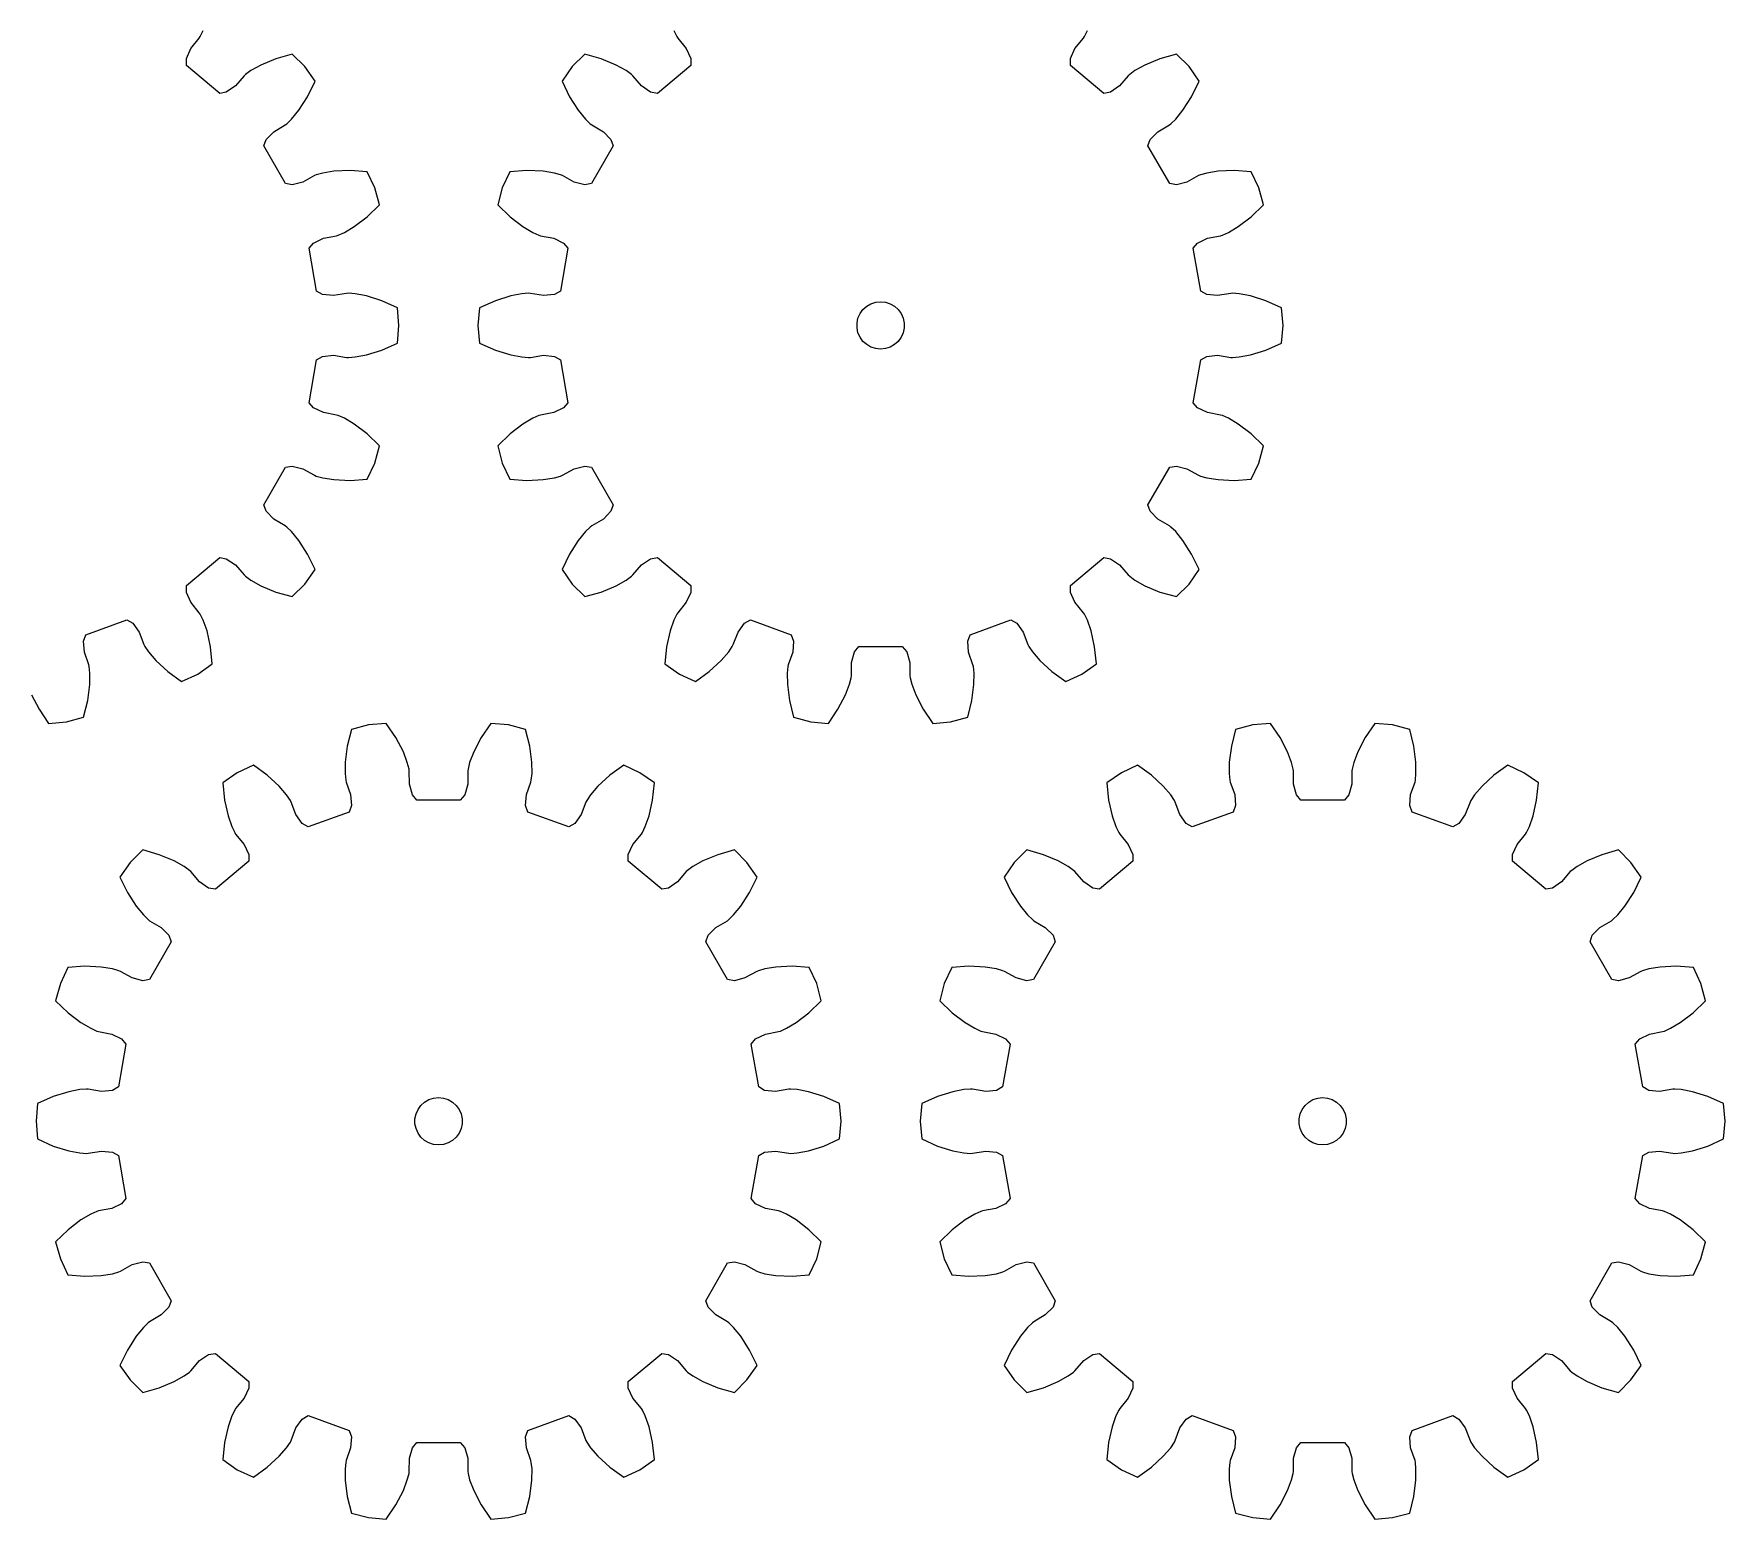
# Model space of a CAD drawing. Extents: x 0 to 163, y 0 to 201.
# Drawn here: x 55.8 to 162.8, y 0 to 94 of the extents above; entities that cross this region are included whole.
import ezdxf

# ---------------------------------------------------------------- set-up
doc = ezdxf.new("R2010")
doc.units = 0

msp = doc.modelspace()

# ---------------------------------------------------------------- linework, layer by layer
for p, q in [((66.32, 93.8), (66.51, 94.18)), ((96.28, 94.18), (96.46, 93.8)), ((122.25, 93.8), (122.44, 94.18)), ((65.72, 93.04), (66.26, 93.7)), ((66.26, 93.7), (66.32, 93.8)), ((96.46, 93.8), (96.53, 93.7)), ((96.53, 93.7), (97.06, 93.04)), ((121.65, 93.04), (122.19, 93.7)), ((122.19, 93.7), (122.25, 93.8)), ((65.44, 92.41), (65.72, 93.04)), ((65.44, 91.98), (65.44, 92.41)), ((71.1, 92.39), (70.15, 92)), ((72.14, 92.69), (71.1, 92.39)), ((72.94, 91.9), (72.14, 92.69)), ((90.65, 92.69), (89.85, 91.9)), ((91.69, 92.39), (90.65, 92.69)), ((92.63, 92), (91.69, 92.39)), ((97.06, 93.04), (97.35, 92.41)), ((97.35, 92.41), (97.35, 91.98)), ((121.37, 92.41), (121.65, 93.04)), ((121.37, 91.98), (121.37, 92.41)), ((127.03, 92.39), (126.08, 92)), ((128.07, 92.69), (127.03, 92.39)), ((128.87, 91.9), (128.07, 92.69)), ((67.55, 90.21), (65.44, 91.98)), ((69.1, 91.32), (68.55, 90.68)), ((69.19, 91.4), (69.1, 91.32)), ((69.53, 91.65), (69.19, 91.4)), ((70.15, 92), (69.53, 91.65)), ((73.58, 90.98), (72.94, 91.9)), ((73.1, 90), (73.58, 90.98)), ((89.85, 91.9), (89.21, 90.98)), ((89.21, 90.98), (89.68, 90)), ((93.26, 91.65), (92.63, 92)), ((93.6, 91.4), (93.26, 91.65)), ((93.69, 91.32), (93.6, 91.4)), ((94.24, 90.68), (93.69, 91.32)), ((97.35, 91.98), (95.24, 90.21)), ((123.48, 90.21), (121.37, 91.98)), ((125.03, 91.32), (124.48, 90.68)), ((125.12, 91.4), (125.03, 91.32)), ((125.45, 91.65), (125.12, 91.4)), ((126.08, 92), (125.45, 91.65)), ((129.51, 90.98), (128.87, 91.9)), ((129.03, 90), (129.51, 90.98)), ((67.97, 90.28), (67.55, 90.21)), ((68.55, 90.68), (67.97, 90.28)), ((72.55, 89.14), (73.1, 90)), ((89.68, 90), (90.23, 89.14)), ((94.81, 90.28), (94.24, 90.68)), ((95.24, 90.21), (94.81, 90.28)), ((123.9, 90.28), (123.48, 90.21)), ((124.48, 90.68), (123.9, 90.28)), ((128.48, 89.14), (129.03, 90)), ((72.1, 88.58), (72.55, 89.14)), ((90.23, 89.14), (90.69, 88.58)), ((128.03, 88.58), (128.48, 89.14)), ((70.49, 87.29), (70.97, 87.78)), ((70.97, 87.78), (71.7, 88.22)), ((71.7, 88.22), (71.8, 88.29)), ((71.8, 88.29), (72.1, 88.58)), ((90.69, 88.58), (90.99, 88.29)), ((90.99, 88.29), (91.09, 88.22)), ((91.09, 88.22), (91.82, 87.78)), ((91.82, 87.78), (92.3, 87.29)), ((126.42, 87.29), (126.9, 87.78)), ((126.9, 87.78), (127.63, 88.22)), ((127.63, 88.22), (127.73, 88.29)), ((127.73, 88.29), (128.03, 88.58)), ((70.34, 86.88), (70.49, 87.29)), ((71.72, 84.5), (70.34, 86.88)), ((92.45, 86.88), (91.07, 84.5)), ((92.3, 87.29), (92.45, 86.88)), ((126.27, 86.88), (126.42, 87.29)), ((127.65, 84.5), (126.27, 86.88)), ((72.82, 84.59), (72.14, 84.42)), ((73.55, 85.01), (72.82, 84.59)), ((73.66, 85.05), (73.55, 85.01)), ((74.07, 85.17), (73.66, 85.05)), ((74.78, 85.28), (74.07, 85.17)), ((75.8, 85.33), (74.78, 85.28)), ((76.88, 85.25), (75.8, 85.33)), ((77.36, 84.24), (76.88, 85.25)), ((85.9, 85.25), (85.43, 84.24)), ((86.99, 85.33), (85.9, 85.25)), ((88.01, 85.28), (86.99, 85.33)), ((88.72, 85.17), (88.01, 85.28)), ((89.12, 85.05), (88.72, 85.17)), ((89.23, 85.01), (89.12, 85.05)), ((89.97, 84.59), (89.23, 85.01)), ((90.64, 84.42), (89.97, 84.59)), ((128.74, 84.59), (128.07, 84.42)), ((129.48, 85.01), (128.74, 84.59)), ((129.59, 85.05), (129.48, 85.01)), ((130, 85.17), (129.59, 85.05)), ((130.71, 85.28), (130, 85.17)), ((131.73, 85.33), (130.71, 85.28)), ((132.81, 85.25), (131.73, 85.33)), ((133.29, 84.24), (132.81, 85.25)), ((72.14, 84.42), (71.72, 84.5)), ((77.65, 83.15), (77.36, 84.24)), ((85.43, 84.24), (85.14, 83.15)), ((91.07, 84.5), (90.64, 84.42)), ((128.07, 84.42), (127.65, 84.5)), ((133.58, 83.15), (133.29, 84.24)), ((76.06, 81.78), (76.87, 82.4)), ((76.87, 82.4), (77.65, 83.15)), ((85.14, 83.15), (85.92, 82.4)), ((85.92, 82.4), (86.73, 81.78)), ((131.99, 81.78), (132.8, 82.4)), ((132.8, 82.4), (133.58, 83.15)), ((75.05, 81.24), (75.44, 81.41)), ((75.44, 81.41), (76.06, 81.78)), ((86.73, 81.78), (87.35, 81.41)), ((87.35, 81.41), (87.74, 81.24)), ((130.98, 81.24), (131.37, 81.41)), ((131.37, 81.41), (131.99, 81.78)), ((73.2, 80.41), (73.48, 80.74)), ((73.68, 77.7), (73.2, 80.41)), ((73.48, 80.74), (74.11, 81.04)), ((74.11, 81.04), (74.94, 81.2)), ((74.94, 81.2), (75.05, 81.24)), ((87.74, 81.24), (87.85, 81.2)), ((87.85, 81.2), (88.68, 81.04)), ((88.68, 81.04), (89.31, 80.74)), ((89.58, 80.41), (89.11, 77.7)), ((89.31, 80.74), (89.58, 80.41)), ((129.13, 80.41), (129.41, 80.74)), ((129.61, 77.7), (129.13, 80.41)), ((129.41, 80.74), (130.04, 81.04)), ((130.04, 81.04), (130.87, 81.2)), ((130.87, 81.2), (130.98, 81.24)), ((74.06, 77.48), (73.68, 77.7)), ((74.75, 77.42), (74.06, 77.48)), ((75.58, 77.55), (74.75, 77.42)), ((75.7, 77.56), (75.58, 77.55)), ((76.12, 77.53), (75.7, 77.56)), ((76.83, 77.39), (76.12, 77.53)), ((77.8, 77.09), (76.83, 77.39)), ((78.8, 76.65), (77.8, 77.09)), ((84.99, 77.09), (83.99, 76.65)), ((85.96, 77.39), (84.99, 77.09)), ((86.67, 77.53), (85.96, 77.39)), ((87.09, 77.56), (86.67, 77.53)), ((87.21, 77.55), (87.09, 77.56)), ((88.04, 77.42), (87.21, 77.55)), ((88.73, 77.48), (88.04, 77.42)), ((89.11, 77.7), (88.73, 77.48)), ((129.99, 77.48), (129.61, 77.7)), ((130.68, 77.42), (129.99, 77.48)), ((131.51, 77.55), (130.68, 77.42)), ((131.63, 77.56), (131.51, 77.55)), ((132.05, 77.53), (131.63, 77.56)), ((132.76, 77.39), (132.05, 77.53)), ((133.73, 77.09), (132.76, 77.39)), ((134.73, 76.65), (133.73, 77.09)), ((78.89, 75.53), (78.8, 76.65)), ((83.99, 76.65), (83.89, 75.53)), ((107.87, 75.68), (107.93, 75.99)), ((107.93, 75.99), (108.06, 76.28)), ((108.06, 76.28), (108.24, 76.53)), ((108.24, 76.53), (108.48, 76.74)), ((108.48, 76.74), (108.75, 76.9)), ((108.75, 76.9), (109.05, 76.99)), ((109.05, 76.99), (109.36, 77.03)), ((109.36, 77.03), (109.67, 76.99)), ((109.67, 76.99), (109.97, 76.9)), ((109.97, 76.9), (110.24, 76.74)), ((110.24, 76.74), (110.47, 76.53)), ((110.47, 76.53), (110.66, 76.28)), ((110.66, 76.28), (110.79, 75.99)), ((110.79, 75.99), (110.85, 75.68)), ((134.82, 75.53), (134.73, 76.65)), ((78.8, 74.41), (78.89, 75.53)), ((83.89, 75.53), (83.99, 74.41)), ((107.87, 75.37), (107.87, 75.68)), ((107.93, 75.06), (107.87, 75.37)), ((108.06, 74.78), (107.93, 75.06)), ((110.79, 75.06), (110.66, 74.78)), ((110.85, 75.37), (110.79, 75.06)), ((110.85, 75.68), (110.85, 75.37)), ((134.73, 74.41), (134.82, 75.53)), ((76.83, 73.66), (77.8, 73.97)), ((77.8, 73.97), (78.8, 74.41)), ((83.99, 74.41), (84.99, 73.97)), ((84.99, 73.97), (85.96, 73.66)), ((108.24, 74.52), (108.06, 74.78)), ((108.48, 74.31), (108.24, 74.52)), ((108.75, 74.16), (108.48, 74.31)), ((109.05, 74.06), (108.75, 74.16)), ((109.36, 74.03), (109.05, 74.06)), ((109.67, 74.06), (109.36, 74.03)), ((109.97, 74.16), (109.67, 74.06)), ((110.24, 74.31), (109.97, 74.16)), ((110.47, 74.52), (110.24, 74.31)), ((110.66, 74.78), (110.47, 74.52)), ((132.76, 73.66), (133.73, 73.97)), ((133.73, 73.97), (134.73, 74.41)), ((73.2, 70.64), (73.68, 73.35)), ((73.68, 73.35), (74.06, 73.57)), ((74.06, 73.57), (74.75, 73.64)), ((74.75, 73.64), (75.58, 73.5)), ((75.58, 73.5), (75.7, 73.5)), ((75.7, 73.5), (76.12, 73.53)), ((76.12, 73.53), (76.83, 73.66)), ((85.96, 73.66), (86.67, 73.53)), ((86.67, 73.53), (87.09, 73.5)), ((87.09, 73.5), (87.21, 73.5)), ((87.21, 73.5), (88.04, 73.64)), ((88.04, 73.64), (88.73, 73.57)), ((88.73, 73.57), (89.11, 73.35)), ((89.11, 73.35), (89.58, 70.64)), ((129.13, 70.64), (129.61, 73.35)), ((129.61, 73.35), (129.99, 73.57)), ((129.99, 73.57), (130.68, 73.64)), ((130.68, 73.64), (131.51, 73.5)), ((131.51, 73.5), (131.63, 73.5)), ((131.63, 73.5), (132.05, 73.53)), ((132.05, 73.53), (132.76, 73.66)), ((73.48, 70.31), (73.2, 70.64)), ((89.58, 70.64), (89.31, 70.31)), ((129.41, 70.31), (129.13, 70.64)), ((74.11, 70.01), (73.48, 70.31)), ((74.94, 69.85), (74.11, 70.01)), ((75.05, 69.82), (74.94, 69.85)), ((75.44, 69.65), (75.05, 69.82)), ((76.06, 69.28), (75.44, 69.65)), ((87.35, 69.65), (86.73, 69.28)), ((87.74, 69.82), (87.35, 69.65)), ((87.85, 69.85), (87.74, 69.82)), ((88.68, 70.01), (87.85, 69.85)), ((89.31, 70.31), (88.68, 70.01)), ((130.04, 70.01), (129.41, 70.31)), ((130.87, 69.85), (130.04, 70.01)), ((130.98, 69.82), (130.87, 69.85)), ((131.37, 69.65), (130.98, 69.82)), ((131.99, 69.28), (131.37, 69.65)), ((76.87, 68.66), (76.06, 69.28)), ((77.65, 67.9), (76.87, 68.66)), ((85.92, 68.66), (85.14, 67.9)), ((86.73, 69.28), (85.92, 68.66)), ((132.8, 68.66), (131.99, 69.28)), ((133.58, 67.9), (132.8, 68.66)), ((77.36, 66.82), (77.65, 67.9)), ((85.14, 67.9), (85.43, 66.82)), ((133.29, 66.82), (133.58, 67.9)), ((70.34, 64.17), (71.72, 66.56)), ((71.72, 66.56), (72.14, 66.63)), ((72.14, 66.63), (72.82, 66.46)), ((72.82, 66.46), (73.55, 66.05)), ((76.88, 65.8), (77.36, 66.82)), ((85.43, 66.82), (85.9, 65.8)), ((89.23, 66.05), (89.97, 66.46)), ((89.97, 66.46), (90.64, 66.63)), ((90.64, 66.63), (91.07, 66.56)), ((91.07, 66.56), (92.45, 64.17)), ((126.27, 64.17), (127.65, 66.56)), ((127.65, 66.56), (128.07, 66.63)), ((128.07, 66.63), (128.74, 66.46)), ((128.74, 66.46), (129.48, 66.05)), ((132.81, 65.8), (133.29, 66.82)), ((73.55, 66.05), (73.66, 66)), ((73.66, 66), (74.07, 65.89)), ((74.07, 65.89), (74.78, 65.77)), ((74.78, 65.77), (75.8, 65.72)), ((75.8, 65.72), (76.88, 65.8)), ((85.9, 65.8), (86.99, 65.72)), ((86.99, 65.72), (88.01, 65.77)), ((88.01, 65.77), (88.72, 65.89)), ((88.72, 65.89), (89.12, 66)), ((89.12, 66), (89.23, 66.05)), ((129.48, 66.05), (129.59, 66)), ((129.59, 66), (130, 65.89)), ((130, 65.89), (130.71, 65.77)), ((130.71, 65.77), (131.73, 65.72)), ((131.73, 65.72), (132.81, 65.8)), ((70.49, 63.77), (70.34, 64.17)), ((70.97, 63.27), (70.49, 63.77)), ((71.7, 62.84), (70.97, 63.27)), ((91.82, 63.27), (91.09, 62.84)), ((92.3, 63.77), (91.82, 63.27)), ((92.45, 64.17), (92.3, 63.77)), ((126.42, 63.77), (126.27, 64.17)), ((126.9, 63.27), (126.42, 63.77)), ((127.63, 62.84), (126.9, 63.27)), ((71.8, 62.77), (71.7, 62.84)), ((72.1, 62.48), (71.8, 62.77)), ((72.55, 61.92), (72.1, 62.48)), ((90.69, 62.48), (90.23, 61.92)), ((90.99, 62.77), (90.69, 62.48)), ((91.09, 62.84), (90.99, 62.77)), ((127.73, 62.77), (127.63, 62.84)), ((128.03, 62.48), (127.73, 62.77)), ((128.48, 61.92), (128.03, 62.48)), ((73.1, 61.06), (72.55, 61.92)), ((73.58, 60.08), (73.1, 61.06)), ((89.68, 61.06), (89.21, 60.08)), ((90.23, 61.92), (89.68, 61.06)), ((129.03, 61.06), (128.48, 61.92)), ((129.51, 60.08), (129.03, 61.06)), ((65.44, 59.08), (67.55, 60.84)), ((67.55, 60.84), (67.97, 60.77)), ((67.97, 60.77), (68.55, 60.38)), ((68.55, 60.38), (69.1, 59.74)), ((72.94, 59.16), (73.58, 60.08)), ((89.21, 60.08), (89.85, 59.16)), ((93.69, 59.74), (94.24, 60.38)), ((94.24, 60.38), (94.81, 60.77)), ((94.81, 60.77), (95.24, 60.84)), ((95.24, 60.84), (97.35, 59.08)), ((121.37, 59.08), (123.48, 60.84)), ((123.48, 60.84), (123.9, 60.77)), ((123.9, 60.77), (124.48, 60.38)), ((124.48, 60.38), (125.03, 59.74)), ((128.87, 59.16), (129.51, 60.08)), ((65.44, 58.64), (65.44, 59.08)), ((69.1, 59.74), (69.19, 59.66)), ((69.19, 59.66), (69.53, 59.41)), ((69.53, 59.41), (70.15, 59.06)), ((70.15, 59.06), (71.1, 58.66)), ((72.14, 58.37), (72.94, 59.16)), ((89.85, 59.16), (90.65, 58.37)), ((91.69, 58.66), (92.63, 59.06)), ((92.63, 59.06), (93.26, 59.41)), ((93.26, 59.41), (93.6, 59.66)), ((93.6, 59.66), (93.69, 59.74)), ((97.35, 59.08), (97.35, 58.64)), ((121.37, 58.64), (121.37, 59.08)), ((125.03, 59.74), (125.12, 59.66)), ((125.12, 59.66), (125.45, 59.41)), ((125.45, 59.41), (126.08, 59.06)), ((126.08, 59.06), (127.03, 58.66)), ((128.07, 58.37), (128.87, 59.16)), ((65.72, 58.01), (65.44, 58.64)), ((66.26, 57.35), (65.72, 58.01)), ((71.1, 58.66), (72.14, 58.37)), ((90.65, 58.37), (91.69, 58.66)), ((97.06, 58.01), (96.53, 57.35)), ((97.35, 58.64), (97.06, 58.01)), ((121.65, 58.01), (121.37, 58.64)), ((122.19, 57.35), (121.65, 58.01)), ((127.03, 58.66), (128.07, 58.37)), ((59.09, 55.96), (61.67, 56.9)), ((61.67, 56.9), (62.05, 56.69)), ((66.32, 57.25), (66.26, 57.35)), ((66.51, 56.88), (66.32, 57.25)), ((66.75, 56.2), (66.51, 56.88)), ((96.28, 56.88), (96.04, 56.2)), ((96.46, 57.25), (96.28, 56.88)), ((96.53, 57.35), (96.46, 57.25)), ((100.74, 56.69), (101.12, 56.9)), ((101.12, 56.9), (103.7, 55.96)), ((115.02, 55.96), (117.6, 56.9)), ((117.6, 56.9), (117.98, 56.69)), ((122.25, 57.25), (122.19, 57.35)), ((122.44, 56.88), (122.25, 57.25)), ((122.68, 56.2), (122.44, 56.88)), ((58.94, 55.55), (59.09, 55.96)), ((62.05, 56.69), (62.45, 56.12)), ((62.45, 56.12), (62.75, 55.33)), ((66.97, 55.2), (66.75, 56.2)), ((96.04, 56.2), (95.82, 55.2)), ((100.04, 55.33), (100.34, 56.12)), ((100.34, 56.12), (100.74, 56.69)), ((103.7, 55.96), (103.85, 55.55)), ((114.87, 55.55), (115.02, 55.96)), ((117.98, 56.69), (118.38, 56.12)), ((118.38, 56.12), (118.68, 55.33)), ((122.9, 55.2), (122.68, 56.2)), ((58.99, 54.86), (58.94, 55.55)), ((59.27, 54.06), (58.99, 54.86)), ((62.75, 55.33), (62.81, 55.22)), ((62.81, 55.22), (63.04, 54.88)), ((63.04, 54.88), (63.51, 54.33)), ((67.08, 54.12), (66.97, 55.2)), ((95.82, 55.2), (95.71, 54.12)), ((99.28, 54.33), (99.75, 54.88)), ((99.75, 54.88), (99.98, 55.22)), ((99.98, 55.22), (100.04, 55.33)), ((103.8, 54.86), (103.52, 54.06)), ((103.85, 55.55), (103.8, 54.86)), ((107.52, 54.21), (107.7, 54.87)), ((107.7, 54.87), (107.98, 55.21)), ((107.98, 55.21), (110.73, 55.21)), ((110.73, 55.21), (111.01, 54.87)), ((111.01, 54.87), (111.2, 54.21)), ((114.92, 54.86), (114.87, 55.55)), ((115.2, 54.06), (114.92, 54.86)), ((118.68, 55.33), (118.74, 55.22)), ((118.74, 55.22), (118.97, 54.88)), ((118.97, 54.88), (119.44, 54.33)), ((123.01, 54.12), (122.9, 55.2)), ((59.3, 53.95), (59.27, 54.06)), ((59.34, 53.53), (59.3, 53.95)), ((59.33, 52.81), (59.34, 53.53)), ((63.51, 54.33), (64.26, 53.64)), ((64.26, 53.64), (65.14, 53)), ((66.16, 53.47), (67.08, 54.12)), ((95.71, 54.12), (96.63, 53.47)), ((97.64, 53), (98.52, 53.64)), ((98.52, 53.64), (99.28, 54.33)), ((103.49, 53.95), (103.45, 53.53)), ((103.45, 53.53), (103.46, 52.81)), ((103.52, 54.06), (103.49, 53.95)), ((107.51, 53.36), (107.52, 54.21)), ((111.2, 54.21), (111.21, 53.36)), ((115.23, 53.95), (115.2, 54.06)), ((115.27, 53.53), (115.23, 53.95)), ((115.26, 52.81), (115.27, 53.53)), ((119.44, 54.33), (120.19, 53.64)), ((120.19, 53.64), (121.07, 53)), ((122.09, 53.47), (123.01, 54.12)), ((59.2, 51.79), (59.33, 52.81)), ((65.14, 53), (66.16, 53.47)), ((96.63, 53.47), (97.64, 53)), ((103.46, 52.81), (103.59, 51.79)), ((107.13, 52.16), (107.39, 52.83)), ((107.39, 52.83), (107.49, 53.24)), ((107.49, 53.24), (107.51, 53.36)), ((111.21, 53.36), (111.23, 53.24)), ((111.23, 53.24), (111.33, 52.83)), ((111.33, 52.83), (111.58, 52.16)), ((115.13, 51.79), (115.26, 52.81)), ((121.07, 53), (122.09, 53.47)), ((55.65, 52.16), (56.12, 51.25)), ((58.94, 50.74), (59.2, 51.79)), ((103.59, 51.79), (103.85, 50.74)), ((106.66, 51.25), (107.13, 52.16)), ((111.58, 52.16), (112.05, 51.25)), ((114.87, 50.74), (115.13, 51.79)), ((56.12, 51.25), (56.73, 50.35)), ((56.73, 50.35), (57.85, 50.45)), ((57.85, 50.45), (58.94, 50.74)), ((78.09, 50.35), (76.97, 50.25)), ((78.7, 49.45), (78.09, 50.35)), ((84.7, 50.35), (84.09, 49.45)), ((85.82, 50.25), (84.7, 50.35)), ((103.85, 50.74), (104.94, 50.45)), ((104.94, 50.45), (106.06, 50.35)), ((106.06, 50.35), (106.66, 51.25)), ((112.05, 51.25), (112.66, 50.35)), ((112.66, 50.35), (113.78, 50.45)), ((113.78, 50.45), (114.87, 50.74)), ((134.02, 50.35), (132.9, 50.25)), ((134.63, 49.45), (134.02, 50.35)), ((140.63, 50.35), (140.02, 49.45)), ((141.75, 50.25), (140.63, 50.35)), ((75.89, 49.96), (75.62, 48.91)), ((76.97, 50.25), (75.89, 49.96)), ((79.17, 48.54), (78.7, 49.45)), ((84.09, 49.45), (83.62, 48.54)), ((86.9, 49.96), (85.82, 50.25)), ((87.16, 48.91), (86.9, 49.96)), ((131.82, 49.96), (131.55, 48.91)), ((132.9, 50.25), (131.82, 49.96)), ((135.1, 48.54), (134.63, 49.45)), ((140.02, 49.45), (139.55, 48.54)), ((142.83, 49.96), (141.75, 50.25)), ((143.09, 48.91), (142.83, 49.96)), ((75.62, 48.91), (75.49, 47.89)), ((79.42, 47.87), (79.17, 48.54)), ((83.62, 48.54), (83.36, 47.87)), ((87.3, 47.89), (87.16, 48.91)), ((131.55, 48.91), (131.42, 47.89)), ((135.35, 47.87), (135.1, 48.54)), ((139.55, 48.54), (139.29, 47.87)), ((143.23, 47.89), (143.09, 48.91)), ((68.66, 47.23), (67.74, 46.59)), ((69.68, 47.7), (68.66, 47.23)), ((70.56, 47.07), (69.68, 47.7)), ((75.49, 47.89), (75.48, 47.17)), ((75.48, 47.17), (75.53, 46.76)), ((79.53, 47.46), (79.42, 47.87)), ((79.54, 47.34), (79.53, 47.46)), ((79.55, 46.5), (79.54, 47.34)), ((83.25, 47.34), (83.24, 46.5)), ((83.26, 47.46), (83.25, 47.34)), ((83.36, 47.87), (83.26, 47.46)), ((87.26, 46.76), (87.31, 47.17)), ((87.31, 47.17), (87.3, 47.89)), ((93.11, 47.7), (92.23, 47.07)), ((94.13, 47.23), (93.11, 47.7)), ((95.05, 46.59), (94.13, 47.23)), ((124.59, 47.23), (123.67, 46.59)), ((125.61, 47.7), (124.59, 47.23)), ((126.49, 47.07), (125.61, 47.7)), ((131.42, 47.89), (131.41, 47.17)), ((131.41, 47.17), (131.46, 46.76)), ((135.46, 47.46), (135.35, 47.87)), ((135.47, 47.34), (135.46, 47.46)), ((135.48, 46.5), (135.47, 47.34)), ((139.18, 47.34), (139.17, 46.5)), ((139.19, 47.46), (139.18, 47.34)), ((139.29, 47.87), (139.19, 47.46)), ((143.19, 46.76), (143.23, 47.17)), ((143.23, 47.17), (143.23, 47.89)), ((149.04, 47.7), (148.16, 47.07)), ((150.06, 47.23), (149.04, 47.7)), ((150.98, 46.59), (150.06, 47.23)), ((67.74, 46.59), (67.86, 45.5)), ((71.31, 46.37), (70.56, 47.07)), ((71.78, 45.83), (71.31, 46.37)), ((75.53, 46.76), (75.55, 46.64)), ((75.55, 46.64), (75.83, 45.84)), ((79.74, 45.83), (79.55, 46.5)), ((83.24, 46.5), (83.05, 45.83)), ((86.96, 45.84), (87.24, 46.64)), ((87.24, 46.64), (87.26, 46.76)), ((91.48, 46.37), (91.01, 45.83)), ((92.23, 47.07), (91.48, 46.37)), ((94.93, 45.5), (95.05, 46.59)), ((123.67, 46.59), (123.78, 45.5)), ((127.24, 46.37), (126.49, 47.07)), ((127.71, 45.83), (127.24, 46.37)), ((131.46, 46.76), (131.48, 46.64)), ((131.48, 46.64), (131.76, 45.84)), ((135.67, 45.83), (135.48, 46.5)), ((139.17, 46.5), (138.98, 45.83)), ((142.89, 45.84), (143.17, 46.64)), ((143.17, 46.64), (143.19, 46.76)), ((147.41, 46.37), (146.94, 45.83)), ((148.16, 47.07), (147.41, 46.37)), ((150.86, 45.5), (150.98, 46.59)), ((67.86, 45.5), (68.08, 44.51)), ((72.02, 45.48), (71.78, 45.83)), ((72.07, 45.37), (72.02, 45.48)), ((72.37, 44.58), (72.07, 45.37)), ((75.89, 45.15), (75.74, 44.74)), ((75.83, 45.84), (75.89, 45.15)), ((80.02, 45.5), (79.74, 45.83)), ((82.77, 45.5), (80.02, 45.5)), ((83.05, 45.83), (82.77, 45.5)), ((86.9, 45.15), (86.96, 45.84)), ((87.05, 44.74), (86.9, 45.15)), ((90.72, 45.37), (90.42, 44.58)), ((90.77, 45.48), (90.72, 45.37)), ((91.01, 45.83), (90.77, 45.48)), ((94.71, 44.51), (94.93, 45.5)), ((123.78, 45.5), (124.01, 44.51)), ((127.95, 45.48), (127.71, 45.83)), ((128, 45.37), (127.95, 45.48)), ((128.3, 44.58), (128, 45.37)), ((131.82, 45.15), (131.67, 44.74)), ((131.76, 45.84), (131.82, 45.15)), ((135.95, 45.5), (135.67, 45.83)), ((138.7, 45.5), (135.95, 45.5)), ((138.98, 45.83), (138.7, 45.5)), ((142.83, 45.15), (142.89, 45.84)), ((142.98, 44.74), (142.83, 45.15)), ((146.65, 45.37), (146.35, 44.58)), ((146.7, 45.48), (146.65, 45.37)), ((146.94, 45.83), (146.7, 45.48)), ((150.64, 44.51), (150.86, 45.5)), ((68.08, 44.51), (68.32, 43.83)), ((72.77, 44.02), (72.37, 44.58)), ((73.15, 43.8), (72.77, 44.02)), ((75.74, 44.74), (73.15, 43.8)), ((89.64, 43.8), (87.05, 44.74)), ((90.01, 44.02), (89.64, 43.8)), ((90.42, 44.58), (90.01, 44.02)), ((94.47, 43.83), (94.71, 44.51)), ((124.01, 44.51), (124.25, 43.83)), ((128.7, 44.02), (128.3, 44.58)), ((129.08, 43.8), (128.7, 44.02)), ((131.67, 44.74), (129.08, 43.8)), ((145.57, 43.8), (142.98, 44.74)), ((145.94, 44.02), (145.57, 43.8)), ((146.35, 44.58), (145.94, 44.02)), ((150.4, 43.83), (150.64, 44.51)), ((68.32, 43.83), (68.5, 43.45)), ((68.5, 43.45), (68.56, 43.35)), ((68.56, 43.35), (69.1, 42.69)), ((93.69, 42.69), (94.23, 43.35)), ((94.23, 43.35), (94.29, 43.45)), ((94.29, 43.45), (94.47, 43.83)), ((124.25, 43.83), (124.43, 43.45)), ((124.43, 43.45), (124.49, 43.35)), ((124.49, 43.35), (125.03, 42.69)), ((149.62, 42.69), (150.15, 43.35)), ((150.15, 43.35), (150.22, 43.45)), ((150.22, 43.45), (150.4, 43.83)), ((62.68, 42.34), (61.89, 41.54)), ((63.73, 42.04), (62.68, 42.34)), ((64.67, 41.65), (63.73, 42.04)), ((69.1, 42.69), (69.39, 42.06)), ((69.39, 42.06), (69.39, 41.63)), ((93.4, 42.06), (93.69, 42.69)), ((93.4, 41.63), (93.4, 42.06)), ((99.06, 42.04), (98.12, 41.65)), ((100.11, 42.34), (99.06, 42.04)), ((100.9, 41.54), (100.11, 42.34)), ((118.61, 42.34), (117.82, 41.54)), ((119.66, 42.04), (118.61, 42.34)), ((120.6, 41.65), (119.66, 42.04)), ((125.03, 42.69), (125.32, 42.06)), ((125.32, 42.06), (125.32, 41.63)), ((149.33, 42.06), (149.62, 42.69)), ((149.33, 41.63), (149.33, 42.06)), ((154.99, 42.04), (154.05, 41.65)), ((156.04, 42.34), (154.99, 42.04)), ((156.83, 41.54), (156.04, 42.34)), ((61.89, 41.54), (61.24, 40.62)), ((65.3, 41.29), (64.67, 41.65)), ((65.64, 41.05), (65.3, 41.29)), ((65.73, 40.97), (65.64, 41.05)), ((66.28, 40.32), (65.73, 40.97)), ((69.39, 41.63), (67.28, 39.86)), ((95.51, 39.86), (93.4, 41.63)), ((97.06, 40.97), (96.51, 40.32)), ((97.15, 41.05), (97.06, 40.97)), ((97.49, 41.29), (97.15, 41.05)), ((98.12, 41.65), (97.49, 41.29)), ((101.55, 40.62), (100.9, 41.54)), ((117.82, 41.54), (117.17, 40.62)), ((121.23, 41.29), (120.6, 41.65)), ((121.57, 41.05), (121.23, 41.29)), ((121.65, 40.97), (121.57, 41.05)), ((122.21, 40.32), (121.65, 40.97)), ((125.32, 41.63), (123.21, 39.86)), ((151.44, 39.86), (149.33, 41.63)), ((152.99, 40.97), (152.44, 40.32)), ((153.08, 41.05), (152.99, 40.97)), ((153.42, 41.29), (153.08, 41.05)), ((154.05, 41.65), (153.42, 41.29)), ((157.47, 40.62), (156.83, 41.54)), ((61.24, 40.62), (61.72, 39.65)), ((61.72, 39.65), (62.27, 38.79)), ((66.85, 39.93), (66.28, 40.32)), ((67.28, 39.86), (66.85, 39.93)), ((95.94, 39.93), (95.51, 39.86)), ((96.51, 40.32), (95.94, 39.93)), ((100.52, 38.79), (101.07, 39.65)), ((101.07, 39.65), (101.55, 40.62)), ((117.17, 40.62), (117.65, 39.65)), ((117.65, 39.65), (118.2, 38.79)), ((122.78, 39.93), (122.21, 40.32)), ((123.21, 39.86), (122.78, 39.93)), ((151.87, 39.93), (151.44, 39.86)), ((152.44, 40.32), (151.87, 39.93)), ((156.45, 38.79), (157, 39.65)), ((157, 39.65), (157.47, 40.62)), ((62.27, 38.79), (62.73, 38.23)), ((100.06, 38.23), (100.52, 38.79)), ((118.2, 38.79), (118.66, 38.23)), ((155.99, 38.23), (156.45, 38.79)), ((62.73, 38.23), (63.03, 37.94)), ((63.03, 37.94), (63.12, 37.86)), ((63.12, 37.86), (63.85, 37.43)), ((98.94, 37.43), (99.67, 37.86)), ((99.67, 37.86), (99.76, 37.94)), ((99.76, 37.94), (100.06, 38.23)), ((118.66, 38.23), (118.96, 37.94)), ((118.96, 37.94), (119.05, 37.86)), ((119.05, 37.86), (119.78, 37.43)), ((154.87, 37.43), (155.6, 37.86)), ((155.6, 37.86), (155.69, 37.94)), ((155.69, 37.94), (155.99, 38.23)), ((64.48, 36.53), (63.11, 34.15)), ((63.85, 37.43), (64.34, 36.94)), ((64.34, 36.94), (64.48, 36.53)), ((98.31, 36.53), (98.45, 36.94)), ((99.68, 34.15), (98.31, 36.53)), ((98.45, 36.94), (98.94, 37.43)), ((120.41, 36.53), (119.04, 34.15)), ((119.78, 37.43), (120.27, 36.94)), ((120.27, 36.94), (120.41, 36.53)), ((154.24, 36.53), (154.38, 36.94)), ((155.61, 34.15), (154.24, 36.53)), ((154.38, 36.94), (154.87, 37.43)), ((57.94, 34.9), (57.47, 33.89)), ((59.02, 34.98), (57.94, 34.9)), ((60.05, 34.93), (59.02, 34.98)), ((60.76, 34.82), (60.05, 34.93)), ((61.16, 34.7), (60.76, 34.82)), ((61.27, 34.66), (61.16, 34.7)), ((62.01, 34.24), (61.27, 34.66)), ((62.68, 34.07), (62.01, 34.24)), ((100.78, 34.24), (100.11, 34.07)), ((101.52, 34.66), (100.78, 34.24)), ((101.63, 34.7), (101.52, 34.66)), ((102.03, 34.82), (101.63, 34.7)), ((102.74, 34.93), (102.03, 34.82)), ((103.76, 34.98), (102.74, 34.93)), ((104.85, 34.9), (103.76, 34.98)), ((105.32, 33.89), (104.85, 34.9)), ((113.87, 34.9), (113.39, 33.89)), ((114.95, 34.98), (113.87, 34.9)), ((115.97, 34.93), (114.95, 34.98)), ((116.69, 34.82), (115.97, 34.93)), ((117.09, 34.7), (116.69, 34.82)), ((117.2, 34.66), (117.09, 34.7)), ((117.94, 34.24), (117.2, 34.66)), ((118.61, 34.07), (117.94, 34.24)), ((156.71, 34.24), (156.04, 34.07)), ((157.45, 34.66), (156.71, 34.24)), ((157.56, 34.7), (157.45, 34.66)), ((157.96, 34.82), (157.56, 34.7)), ((158.67, 34.93), (157.96, 34.82)), ((159.69, 34.98), (158.67, 34.93)), ((160.78, 34.9), (159.69, 34.98)), ((161.25, 33.89), (160.78, 34.9)), ((57.47, 33.89), (57.17, 32.8)), ((63.11, 34.15), (62.68, 34.07)), ((100.11, 34.07), (99.68, 34.15)), ((105.61, 32.8), (105.32, 33.89)), ((113.39, 33.89), (113.1, 32.8)), ((119.04, 34.15), (118.61, 34.07)), ((156.04, 34.07), (155.61, 34.15)), ((161.54, 32.8), (161.25, 33.89)), ((57.17, 32.8), (57.96, 32.04)), ((104.83, 32.04), (105.61, 32.8)), ((113.1, 32.8), (113.89, 32.04)), ((160.76, 32.04), (161.54, 32.8)), ((57.96, 32.04), (58.77, 31.42)), ((58.77, 31.42), (59.39, 31.06)), ((59.39, 31.06), (59.77, 30.88)), ((103.02, 30.88), (103.4, 31.06)), ((103.4, 31.06), (104.02, 31.42)), ((104.02, 31.42), (104.83, 32.04)), ((113.89, 32.04), (114.7, 31.42)), ((114.7, 31.42), (115.32, 31.06)), ((115.32, 31.06), (115.7, 30.88)), ((158.95, 30.88), (159.33, 31.06)), ((159.33, 31.06), (159.95, 31.42)), ((159.95, 31.42), (160.76, 32.04)), ((59.77, 30.88), (59.88, 30.85)), ((59.88, 30.85), (60.72, 30.69)), ((60.72, 30.69), (61.34, 30.39)), ((61.62, 30.06), (61.14, 27.35)), ((61.34, 30.39), (61.62, 30.06)), ((101.17, 30.06), (101.45, 30.39)), ((101.65, 27.35), (101.17, 30.06)), ((101.45, 30.39), (102.07, 30.69)), ((102.07, 30.69), (102.9, 30.85)), ((102.9, 30.85), (103.02, 30.88)), ((115.7, 30.88), (115.81, 30.85)), ((115.81, 30.85), (116.65, 30.69)), ((116.65, 30.69), (117.27, 30.39)), ((117.55, 30.06), (117.07, 27.35)), ((117.27, 30.39), (117.55, 30.06)), ((157.1, 30.06), (157.38, 30.39)), ((157.58, 27.35), (157.1, 30.06)), ((157.38, 30.39), (158, 30.69)), ((158, 30.69), (158.83, 30.85)), ((158.83, 30.85), (158.95, 30.88)), ((58, 27.04), (57.02, 26.74)), ((58.7, 27.18), (58, 27.04)), ((59.12, 27.21), (58.7, 27.18)), ((59.24, 27.2), (59.12, 27.21)), ((60.08, 27.06), (59.24, 27.2)), ((60.77, 27.13), (60.08, 27.06)), ((61.14, 27.35), (60.77, 27.13)), ((102.02, 27.13), (101.65, 27.35)), ((102.71, 27.06), (102.02, 27.13)), ((103.55, 27.2), (102.71, 27.06)), ((103.67, 27.21), (103.55, 27.2)), ((104.08, 27.18), (103.67, 27.21)), ((104.79, 27.04), (104.08, 27.18)), ((105.77, 26.74), (104.79, 27.04)), ((113.93, 27.04), (112.95, 26.74)), ((114.63, 27.18), (113.93, 27.04)), ((115.05, 27.21), (114.63, 27.18)), ((115.17, 27.2), (115.05, 27.21)), ((116.01, 27.06), (115.17, 27.2)), ((116.7, 27.13), (116.01, 27.06)), ((117.07, 27.35), (116.7, 27.13)), ((157.95, 27.13), (157.58, 27.35)), ((158.64, 27.06), (157.95, 27.13)), ((159.48, 27.2), (158.64, 27.06)), ((159.6, 27.21), (159.48, 27.2)), ((160.01, 27.18), (159.6, 27.21)), ((160.72, 27.04), (160.01, 27.18)), ((161.7, 26.74), (160.72, 27.04)), ((56.03, 26.29), (55.93, 25.18)), ((57.02, 26.74), (56.03, 26.29)), ((79.97, 25.64), (80.1, 25.93)), ((80.1, 25.93), (80.28, 26.18)), ((80.28, 26.18), (80.51, 26.39)), ((80.51, 26.39), (80.78, 26.55)), ((80.78, 26.55), (81.08, 26.64)), ((81.08, 26.64), (81.39, 26.68)), ((81.39, 26.68), (81.71, 26.64)), ((81.71, 26.64), (82, 26.55)), ((82, 26.55), (82.28, 26.39)), ((82.28, 26.39), (82.51, 26.18)), ((82.51, 26.18), (82.69, 25.93)), ((82.69, 25.93), (82.82, 25.64)), ((106.76, 26.29), (105.77, 26.74)), ((106.86, 25.18), (106.76, 26.29)), ((111.96, 26.29), (111.86, 25.18)), ((112.95, 26.74), (111.96, 26.29)), ((135.9, 25.64), (136.02, 25.93)), ((136.02, 25.93), (136.21, 26.18)), ((136.21, 26.18), (136.44, 26.39)), ((136.44, 26.39), (136.71, 26.55)), ((136.71, 26.55), (137.01, 26.64)), ((137.01, 26.64), (137.32, 26.68)), ((137.32, 26.68), (137.64, 26.64)), ((137.64, 26.64), (137.93, 26.55)), ((137.93, 26.55), (138.21, 26.39)), ((138.21, 26.39), (138.44, 26.18)), ((138.44, 26.18), (138.62, 25.93)), ((138.62, 25.93), (138.75, 25.64)), ((162.69, 26.29), (161.7, 26.74)), ((162.79, 25.18), (162.69, 26.29)), ((55.93, 25.18), (56.03, 24.06)), ((79.9, 25.33), (79.97, 25.64)), ((79.9, 25.02), (79.9, 25.33)), ((79.97, 24.71), (79.9, 25.02)), ((80.1, 24.43), (79.97, 24.71)), ((82.82, 24.71), (82.69, 24.43)), ((82.82, 25.64), (82.89, 25.33)), ((82.89, 25.02), (82.82, 24.71)), ((82.89, 25.33), (82.89, 25.02)), ((106.76, 24.06), (106.86, 25.18)), ((111.86, 25.18), (111.96, 24.06)), ((135.83, 25.33), (135.9, 25.64)), ((135.83, 25.02), (135.83, 25.33)), ((135.9, 24.71), (135.83, 25.02)), ((136.02, 24.43), (135.9, 24.71)), ((138.75, 24.71), (138.62, 24.43)), ((138.75, 25.64), (138.82, 25.33)), ((138.82, 25.02), (138.75, 24.71)), ((138.82, 25.33), (138.82, 25.02)), ((162.69, 24.06), (162.79, 25.18)), ((56.03, 24.06), (57.02, 23.61)), ((57.02, 23.61), (58, 23.31)), ((80.28, 24.17), (80.1, 24.43)), ((80.51, 23.96), (80.28, 24.17)), ((80.78, 23.81), (80.51, 23.96)), ((81.08, 23.71), (80.78, 23.81)), ((81.39, 23.68), (81.08, 23.71)), ((81.71, 23.71), (81.39, 23.68)), ((82, 23.81), (81.71, 23.71)), ((82.28, 23.96), (82, 23.81)), ((82.51, 24.17), (82.28, 23.96)), ((82.69, 24.43), (82.51, 24.17)), ((104.79, 23.31), (105.77, 23.61)), ((105.77, 23.61), (106.76, 24.06)), ((111.96, 24.06), (112.95, 23.61)), ((112.95, 23.61), (113.93, 23.31)), ((136.21, 24.17), (136.02, 24.43)), ((136.44, 23.96), (136.21, 24.17)), ((136.71, 23.81), (136.44, 23.96)), ((137.01, 23.71), (136.71, 23.81)), ((137.32, 23.68), (137.01, 23.71)), ((137.64, 23.71), (137.32, 23.68)), ((137.93, 23.81), (137.64, 23.71)), ((138.21, 23.96), (137.93, 23.81)), ((138.44, 24.17), (138.21, 23.96)), ((138.62, 24.43), (138.44, 24.17)), ((160.72, 23.31), (161.7, 23.61)), ((161.7, 23.61), (162.69, 24.06)), ((58, 23.31), (58.7, 23.17)), ((58.7, 23.17), (59.12, 23.14)), ((59.12, 23.14), (59.24, 23.15)), ((59.24, 23.15), (60.08, 23.29)), ((60.08, 23.29), (60.77, 23.22)), ((60.77, 23.22), (61.14, 23)), ((61.14, 23), (61.62, 20.29)), ((101.17, 20.29), (101.65, 23)), ((101.65, 23), (102.02, 23.22)), ((102.02, 23.22), (102.71, 23.29)), ((102.71, 23.29), (103.55, 23.15)), ((103.55, 23.15), (103.67, 23.14)), ((103.67, 23.14), (104.08, 23.17)), ((104.08, 23.17), (104.79, 23.31)), ((113.93, 23.31), (114.63, 23.17)), ((114.63, 23.17), (115.05, 23.14)), ((115.05, 23.14), (115.17, 23.15)), ((115.17, 23.15), (116.01, 23.29)), ((116.01, 23.29), (116.7, 23.22)), ((116.7, 23.22), (117.07, 23)), ((117.07, 23), (117.55, 20.29)), ((157.1, 20.29), (157.58, 23)), ((157.58, 23), (157.95, 23.22)), ((157.95, 23.22), (158.64, 23.29)), ((158.64, 23.29), (159.48, 23.15)), ((159.48, 23.15), (159.6, 23.14)), ((159.6, 23.14), (160.01, 23.17)), ((160.01, 23.17), (160.72, 23.31)), ((59.39, 19.3), (58.77, 18.93)), ((59.77, 19.47), (59.39, 19.3)), ((59.88, 19.5), (59.77, 19.47)), ((60.72, 19.66), (59.88, 19.5)), ((61.34, 19.96), (60.72, 19.66)), ((61.62, 20.29), (61.34, 19.96)), ((101.45, 19.96), (101.17, 20.29)), ((102.07, 19.66), (101.45, 19.96)), ((102.9, 19.5), (102.07, 19.66)), ((103.02, 19.47), (102.9, 19.5)), ((103.4, 19.3), (103.02, 19.47)), ((104.02, 18.93), (103.4, 19.3)), ((115.32, 19.3), (114.7, 18.93)), ((115.7, 19.47), (115.32, 19.3)), ((115.81, 19.5), (115.7, 19.47)), ((116.65, 19.66), (115.81, 19.5)), ((117.27, 19.96), (116.65, 19.66)), ((117.55, 20.29), (117.27, 19.96)), ((157.38, 19.96), (157.1, 20.29)), ((158, 19.66), (157.38, 19.96)), ((158.83, 19.5), (158, 19.66)), ((158.95, 19.47), (158.83, 19.5)), ((159.33, 19.3), (158.95, 19.47)), ((159.95, 18.93), (159.33, 19.3)), ((57.96, 18.31), (57.17, 17.55)), ((58.77, 18.93), (57.96, 18.31)), ((104.83, 18.31), (104.02, 18.93)), ((105.61, 17.55), (104.83, 18.31)), ((113.89, 18.31), (113.1, 17.55)), ((114.7, 18.93), (113.89, 18.31)), ((160.76, 18.31), (159.95, 18.93)), ((161.54, 17.55), (160.76, 18.31)), ((57.17, 17.55), (57.47, 16.47)), ((105.32, 16.47), (105.61, 17.55)), ((113.1, 17.55), (113.39, 16.47)), ((161.25, 16.47), (161.54, 17.55)), ((57.47, 16.47), (57.94, 15.45)), ((61.27, 15.7), (62.01, 16.11)), ((62.01, 16.11), (62.68, 16.28)), ((62.68, 16.28), (63.11, 16.21)), ((63.11, 16.21), (64.48, 13.82)), ((98.31, 13.82), (99.68, 16.21)), ((99.68, 16.21), (100.11, 16.28)), ((100.11, 16.28), (100.78, 16.11)), ((100.78, 16.11), (101.52, 15.7)), ((104.85, 15.45), (105.32, 16.47)), ((113.39, 16.47), (113.87, 15.45)), ((117.2, 15.7), (117.94, 16.11)), ((117.94, 16.11), (118.61, 16.28)), ((118.61, 16.28), (119.04, 16.21)), ((119.04, 16.21), (120.41, 13.82)), ((154.24, 13.82), (155.61, 16.21)), ((155.61, 16.21), (156.04, 16.28)), ((156.04, 16.28), (156.71, 16.11)), ((156.71, 16.11), (157.45, 15.7)), ((160.78, 15.45), (161.25, 16.47)), ((57.94, 15.45), (59.02, 15.37)), ((59.02, 15.37), (60.05, 15.42)), ((60.05, 15.42), (60.76, 15.53)), ((60.76, 15.53), (61.16, 15.65)), ((61.16, 15.65), (61.27, 15.7)), ((101.52, 15.7), (101.63, 15.65)), ((101.63, 15.65), (102.03, 15.53)), ((102.03, 15.53), (102.74, 15.42)), ((102.74, 15.42), (103.76, 15.37)), ((103.76, 15.37), (104.85, 15.45)), ((113.87, 15.45), (114.95, 15.37)), ((114.95, 15.37), (115.97, 15.42)), ((115.97, 15.42), (116.69, 15.53)), ((116.69, 15.53), (117.09, 15.65)), ((117.09, 15.65), (117.2, 15.7)), ((157.45, 15.7), (157.56, 15.65)), ((157.56, 15.65), (157.96, 15.53)), ((157.96, 15.53), (158.67, 15.42)), ((158.67, 15.42), (159.69, 15.37)), ((159.69, 15.37), (160.78, 15.45)), ((63.85, 12.92), (63.12, 12.49)), ((64.34, 13.41), (63.85, 12.92)), ((64.48, 13.82), (64.34, 13.41)), ((98.45, 13.41), (98.31, 13.82)), ((98.94, 12.92), (98.45, 13.41)), ((99.67, 12.49), (98.94, 12.92)), ((119.78, 12.92), (119.05, 12.49)), ((120.27, 13.41), (119.78, 12.92)), ((120.41, 13.82), (120.27, 13.41)), ((154.38, 13.41), (154.24, 13.82)), ((154.87, 12.92), (154.38, 13.41)), ((155.6, 12.49), (154.87, 12.92)), ((62.73, 12.12), (62.27, 11.57)), ((63.03, 12.42), (62.73, 12.12)), ((63.12, 12.49), (63.03, 12.42)), ((99.76, 12.42), (99.67, 12.49)), ((100.06, 12.12), (99.76, 12.42)), ((100.52, 11.57), (100.06, 12.12)), ((118.66, 12.12), (118.2, 11.57)), ((118.96, 12.42), (118.66, 12.12)), ((119.05, 12.49), (118.96, 12.42)), ((155.69, 12.42), (155.6, 12.49)), ((155.99, 12.12), (155.69, 12.42)), ((156.45, 11.57), (155.99, 12.12)), ((61.72, 10.7), (61.24, 9.73)), ((62.27, 11.57), (61.72, 10.7)), ((101.07, 10.7), (100.52, 11.57)), ((101.55, 9.73), (101.07, 10.7)), ((117.65, 10.7), (117.17, 9.73)), ((118.2, 11.57), (117.65, 10.7)), ((157, 10.7), (156.45, 11.57)), ((157.47, 9.73), (157, 10.7)), ((61.24, 9.73), (61.89, 8.81)), ((65.73, 9.38), (66.28, 10.03)), ((66.28, 10.03), (66.85, 10.42)), ((66.85, 10.42), (67.28, 10.49)), ((67.28, 10.49), (69.39, 8.72)), ((93.4, 8.72), (95.51, 10.49)), ((95.51, 10.49), (95.94, 10.42)), ((95.94, 10.42), (96.51, 10.03)), ((96.51, 10.03), (97.06, 9.38)), ((100.9, 8.81), (101.55, 9.73)), ((117.17, 9.73), (117.82, 8.81)), ((121.65, 9.38), (122.21, 10.03)), ((122.21, 10.03), (122.78, 10.42)), ((122.78, 10.42), (123.21, 10.49)), ((123.21, 10.49), (125.32, 8.72)), ((149.33, 8.72), (151.44, 10.49)), ((151.44, 10.49), (151.87, 10.42)), ((151.87, 10.42), (152.44, 10.03)), ((152.44, 10.03), (152.99, 9.38)), ((156.83, 8.81), (157.47, 9.73)), ((61.89, 8.81), (62.68, 8.01)), ((63.73, 8.31), (64.67, 8.71)), ((64.67, 8.71), (65.3, 9.06)), ((65.3, 9.06), (65.64, 9.3)), ((65.64, 9.3), (65.73, 9.38)), ((69.39, 8.72), (69.39, 8.29)), ((93.4, 8.29), (93.4, 8.72)), ((97.06, 9.38), (97.15, 9.3)), ((97.15, 9.3), (97.49, 9.06)), ((97.49, 9.06), (98.12, 8.71)), ((98.12, 8.71), (99.06, 8.31)), ((100.11, 8.01), (100.9, 8.81)), ((117.82, 8.81), (118.61, 8.01)), ((119.66, 8.31), (120.6, 8.71)), ((120.6, 8.71), (121.23, 9.06)), ((121.23, 9.06), (121.57, 9.3)), ((121.57, 9.3), (121.65, 9.38)), ((125.32, 8.72), (125.32, 8.29)), ((149.33, 8.29), (149.33, 8.72)), ((152.99, 9.38), (153.08, 9.3)), ((153.08, 9.3), (153.42, 9.06)), ((153.42, 9.06), (154.05, 8.71)), ((154.05, 8.71), (154.99, 8.31)), ((156.04, 8.01), (156.83, 8.81)), ((62.68, 8.01), (63.73, 8.31)), ((69.1, 7.66), (68.56, 7)), ((69.39, 8.29), (69.1, 7.66)), ((93.69, 7.66), (93.4, 8.29)), ((94.23, 7), (93.69, 7.66)), ((99.06, 8.31), (100.11, 8.01)), ((118.61, 8.01), (119.66, 8.31)), ((125.03, 7.66), (124.49, 7)), ((125.32, 8.29), (125.03, 7.66)), ((149.62, 7.66), (149.33, 8.29)), ((150.15, 7), (149.62, 7.66)), ((154.99, 8.31), (156.04, 8.01)), ((68.32, 6.53), (68.08, 5.85)), ((68.5, 6.9), (68.32, 6.53)), ((68.56, 7), (68.5, 6.9)), ((72.77, 6.33), (73.15, 6.55)), ((73.15, 6.55), (75.74, 5.61)), ((87.05, 5.61), (89.64, 6.55)), ((89.64, 6.55), (90.01, 6.33)), ((94.29, 6.9), (94.23, 7)), ((94.47, 6.53), (94.29, 6.9)), ((94.71, 5.85), (94.47, 6.53)), ((124.25, 6.53), (124.01, 5.85)), ((124.43, 6.9), (124.25, 6.53)), ((124.49, 7), (124.43, 6.9)), ((128.7, 6.33), (129.08, 6.55)), ((129.08, 6.55), (131.67, 5.61)), ((142.98, 5.61), (145.57, 6.55)), ((145.57, 6.55), (145.94, 6.33)), ((150.22, 6.9), (150.15, 7)), ((150.4, 6.53), (150.22, 6.9)), ((150.64, 5.85), (150.4, 6.53)), ((68.08, 5.85), (67.86, 4.85)), ((72.07, 4.98), (72.37, 5.77)), ((72.37, 5.77), (72.77, 6.33)), ((75.74, 5.61), (75.89, 5.2)), ((86.9, 5.2), (87.05, 5.61)), ((90.01, 6.33), (90.42, 5.77)), ((90.42, 5.77), (90.72, 4.98)), ((94.93, 4.85), (94.71, 5.85)), ((124.01, 5.85), (123.78, 4.85)), ((128, 4.98), (128.3, 5.77)), ((128.3, 5.77), (128.7, 6.33)), ((131.67, 5.61), (131.82, 5.2)), ((142.83, 5.2), (142.98, 5.61)), ((145.94, 6.33), (146.35, 5.77)), ((146.35, 5.77), (146.65, 4.98)), ((150.86, 4.85), (150.64, 5.85)), ((67.86, 4.85), (67.74, 3.77)), ((71.31, 3.98), (71.78, 4.52)), ((71.78, 4.52), (72.02, 4.87)), ((72.02, 4.87), (72.07, 4.98)), ((75.83, 4.51), (75.55, 3.71)), ((75.89, 5.2), (75.83, 4.51)), ((79.55, 3.85), (79.74, 4.52)), ((79.74, 4.52), (80.02, 4.85)), ((80.02, 4.85), (82.77, 4.85)), ((82.77, 4.85), (83.05, 4.52)), ((83.05, 4.52), (83.24, 3.85)), ((86.96, 4.51), (86.9, 5.2)), ((87.24, 3.71), (86.96, 4.51)), ((90.72, 4.98), (90.77, 4.87)), ((90.77, 4.87), (91.01, 4.52)), ((91.01, 4.52), (91.48, 3.98)), ((95.05, 3.77), (94.93, 4.85)), ((123.78, 4.85), (123.67, 3.77)), ((127.24, 3.98), (127.71, 4.52)), ((127.71, 4.52), (127.95, 4.87)), ((127.95, 4.87), (128, 4.98)), ((131.76, 4.51), (131.48, 3.71)), ((131.82, 5.2), (131.76, 4.51)), ((135.48, 3.85), (135.67, 4.52)), ((135.67, 4.52), (135.95, 4.85)), ((135.95, 4.85), (138.7, 4.85)), ((138.7, 4.85), (138.98, 4.52)), ((138.98, 4.52), (139.17, 3.85)), ((142.89, 4.51), (142.83, 5.2)), ((143.17, 3.71), (142.89, 4.51)), ((146.65, 4.98), (146.7, 4.87)), ((146.7, 4.87), (146.94, 4.52)), ((146.94, 4.52), (147.41, 3.98)), ((150.98, 3.77), (150.86, 4.85)), ((67.74, 3.77), (68.66, 3.12)), ((69.68, 2.65), (70.56, 3.29)), ((70.56, 3.29), (71.31, 3.98)), ((75.53, 3.59), (75.48, 3.18)), ((75.55, 3.71), (75.53, 3.59)), ((79.54, 3.01), (79.55, 3.85)), ((83.24, 3.85), (83.25, 3.01)), ((87.26, 3.59), (87.24, 3.71)), ((87.31, 3.18), (87.26, 3.59)), ((91.48, 3.98), (92.23, 3.29)), ((92.23, 3.29), (93.11, 2.65)), ((94.13, 3.12), (95.05, 3.77)), ((123.67, 3.77), (124.59, 3.12)), ((125.61, 2.65), (126.49, 3.29)), ((126.49, 3.29), (127.24, 3.98)), ((131.46, 3.59), (131.41, 3.18)), ((131.48, 3.71), (131.46, 3.59)), ((135.47, 3.01), (135.48, 3.85)), ((139.17, 3.85), (139.18, 3.01)), ((143.19, 3.59), (143.17, 3.71)), ((143.23, 3.18), (143.19, 3.59)), ((147.41, 3.98), (148.16, 3.29)), ((148.16, 3.29), (149.04, 2.65)), ((150.06, 3.12), (150.98, 3.77)), ((68.66, 3.12), (69.68, 2.65)), ((75.48, 3.18), (75.49, 2.46)), ((75.49, 2.46), (75.62, 1.44)), ((79.17, 1.81), (79.42, 2.48)), ((79.42, 2.48), (79.53, 2.89)), ((79.53, 2.89), (79.54, 3.01)), ((83.25, 3.01), (83.26, 2.89)), ((83.26, 2.89), (83.36, 2.48)), ((83.36, 2.48), (83.62, 1.81)), ((87.16, 1.44), (87.3, 2.46)), ((87.3, 2.46), (87.31, 3.18)), ((93.11, 2.65), (94.13, 3.12)), ((124.59, 3.12), (125.61, 2.65)), ((131.41, 3.18), (131.42, 2.46)), ((131.42, 2.46), (131.55, 1.44)), ((135.1, 1.81), (135.35, 2.48)), ((135.35, 2.48), (135.46, 2.89)), ((135.46, 2.89), (135.47, 3.01)), ((139.18, 3.01), (139.19, 2.89)), ((139.19, 2.89), (139.29, 2.48)), ((139.29, 2.48), (139.55, 1.81)), ((143.09, 1.44), (143.23, 2.46)), ((143.23, 2.46), (143.23, 3.18)), ((149.04, 2.65), (150.06, 3.12)), ((75.62, 1.44), (75.89, 0.39)), ((78.7, 0.9), (79.17, 1.81)), ((83.62, 1.81), (84.09, 0.9)), ((86.9, 0.39), (87.16, 1.44)), ((131.55, 1.44), (131.82, 0.39)), ((134.63, 0.9), (135.1, 1.81)), ((139.55, 1.81), (140.02, 0.9)), ((142.83, 0.39), (143.09, 1.44)), ((75.89, 0.39), (76.97, 0.1)), ((76.97, 0.1), (78.09, 0)), ((78.09, 0), (78.7, 0.9)), ((84.09, 0.9), (84.7, 0)), ((84.7, 0), (85.82, 0.1)), ((85.82, 0.1), (86.9, 0.39)), ((131.82, 0.39), (132.9, 0.1)), ((132.9, 0.1), (134.02, 0)), ((134.02, 0), (134.63, 0.9)), ((140.02, 0.9), (140.63, 0)), ((140.63, 0), (141.75, 0.1)), ((141.75, 0.1), (142.83, 0.39))]:
    msp.add_line(p, q)

doc.saveas('drawing.dxf')
